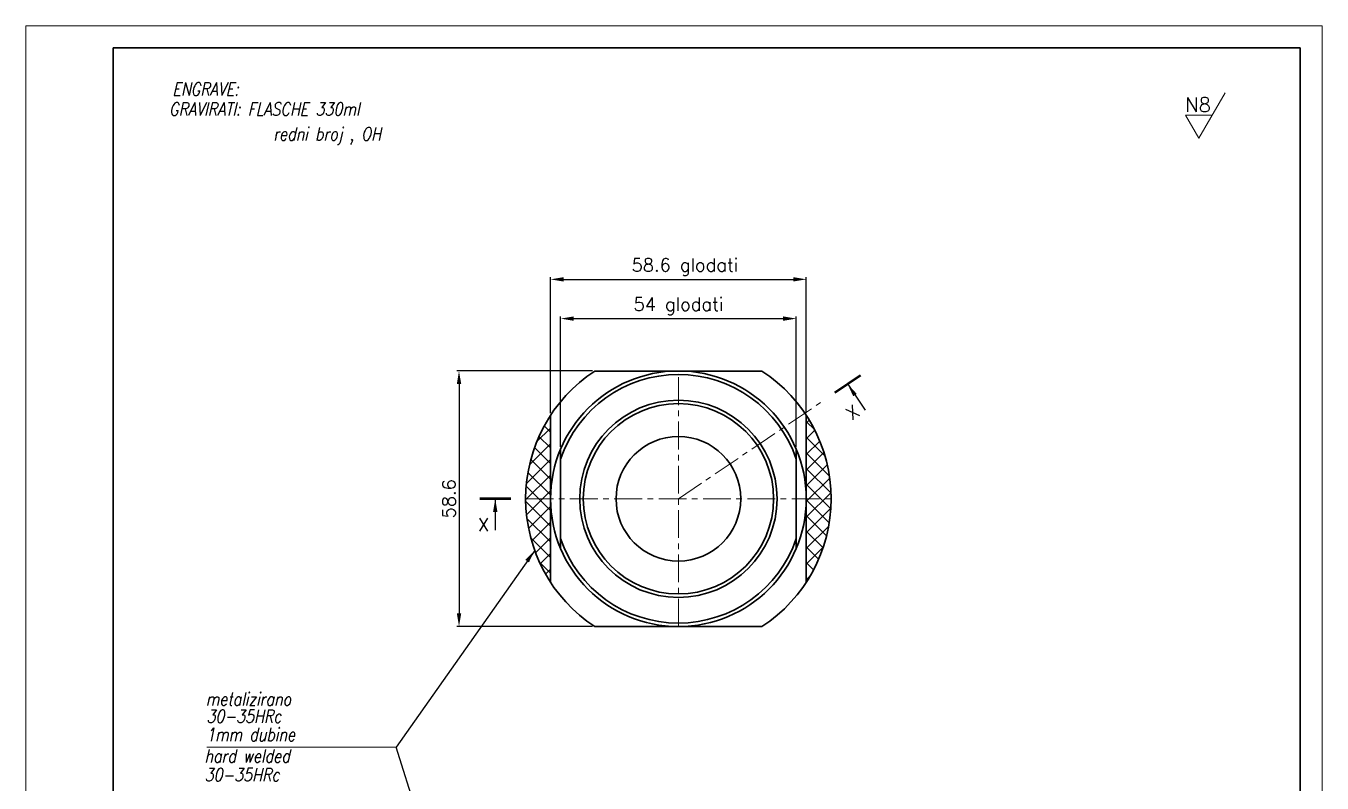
# Model space of a CAD drawing. Extents: x 678 to 975, y 7 to 427.
# Drawn here: x 677.7 to 974.7, y 253.2 to 426.8 of the extents above; entities that cross this region are included whole.
import ezdxf

# ---------------------------------------------------------------- set-up
doc = ezdxf.new("R2010")
doc.units = 0
doc.header["$LTSCALE"] = 0.2
doc.linetypes.add('CENTER', pattern=[50.8, 31.75, -6.35, 6.35, -6.35])
doc.layers.get('0').update_dxf_attribs({"linetype": 'CONTINUOUS', "lineweight": 15})
doc.layers.get('DEFPOINTS').update_dxf_attribs({"linetype": 'CONTINUOUS'})
for name, color, linetype, lineweight in [('1', 1, 'CENTER', 15), ('3', 3, 'CONTINUOUS', 35), ('4', 5, 'CONTINUOUS', 50), ('8', 253, 'CONTINUOUS', 15)]:
    doc.layers.add(name, color=color, linetype=linetype, lineweight=lineweight)
doc.layers.add('ENGLISH', color=197, linetype='CONTINUOUS')
doc.styles.add('ITALICT', font='ITALICT.shx', dxfattribs={"width": 0.8, "height": 2.5})
doc.styles.add('ROMANS', font='romans.shx')
doc.styles.get("Standard").update_dxf_attribs({"font": 'romans.shx'})
doc.dimstyles.new('MD1', dxfattribs={"dimtxt": 3, "dimasz": 3, "dimexe": 0.5, "dimexo": 0.5, "dimgap": 0.8, "dimtad": 1, "dimzin": 9, "dimdsep": 46, "dimtxsty": 'ROMANS', "dimcen": 1, "dimclrt": 256, "dimadec": 0, "dimazin": 0, "dimtfac": 1, "dimtmove": 0, "dimatfit": 3, "dimfxl": 1, "dimtolj": 1, "dimtzin": 0, "dimarcsym": 0})

# ---------------------------------------------------------------- blocks, each defined once
blk = doc.blocks.new('*D2')
at = {"color": 0, "lineweight": -2, "transparency": 16777216}
for p, q in [((797.93, 337.98), (797.93, 369.15)), ((800.93, 368.65), (853.53, 368.65)), ((856.53, 337.98), (856.53, 369.15))]:
    blk.add_line(p, q, dxfattribs=at)
at = {"color": 0, "transparency": 16777216}
for points in [[(800.93, 369.15), (800.93, 368.15), (797.93, 368.65)], [(853.53, 369.15), (853.53, 368.15), (856.53, 368.65)]]:
    blk.add_solid(points, dxfattribs=at)
at = {"layer": 'DEFPOINTS', "color": 0, "transparency": 16777216}
for p in [(856.53, 368.65), (797.93, 337.48), (856.53, 337.48)]:
    blk.add_point(p, dxfattribs=at)
at = {"transparency": 16777216, "insert": (828.71, 371.45), "char_height": 3, "attachment_point": 5, "style": 'ROMANS'}
blk.add_mtext('\\A1;58.6 glodati ', dxfattribs=at)
blk = doc.blocks.new('*D3')
at = {"color": 0, "lineweight": -2, "transparency": 16777216}
for p, q in [((807.58, 347.64), (776.46, 347.64)), ((776.96, 344.64), (776.96, 292.04)), ((807.58, 289.04), (776.46, 289.04))]:
    blk.add_line(p, q, dxfattribs=at)
at = {"color": 0, "transparency": 16777216}
for points in [[(776.46, 344.64), (777.46, 344.64), (776.96, 347.64)], [(776.46, 292.04), (777.46, 292.04), (776.96, 289.04)]]:
    blk.add_solid(points, dxfattribs=at)
at = {"layer": 'DEFPOINTS', "color": 0, "transparency": 16777216}
for p in [(808.08, 347.64), (776.96, 289.04), (808.08, 289.04)]:
    blk.add_point(p, dxfattribs=at)
at = {"transparency": 16777216, "insert": (774.66, 318.34), "char_height": 3, "attachment_point": 5, "rotation": 90, "style": 'ROMANS'}
blk.add_mtext('\\A1;58.6', dxfattribs=at)
blk = doc.blocks.new('*D18')
at = {"color": 0, "lineweight": -2, "transparency": 16777216}
for p, q in [((800.23, 330.22), (800.23, 360.15)), ((803.23, 359.65), (851.23, 359.65)), ((854.23, 330.22), (854.23, 360.15))]:
    blk.add_line(p, q, dxfattribs=at)
at = {"color": 0, "transparency": 16777216}
for points in [[(803.23, 360.15), (803.23, 359.15), (800.23, 359.65)], [(851.23, 360.15), (851.23, 359.15), (854.23, 359.65)]]:
    blk.add_solid(points, dxfattribs=at)
at = {"layer": 'DEFPOINTS', "color": 0, "transparency": 16777216}
for p in [(854.23, 359.65), (800.23, 329.72), (854.23, 329.72)]:
    blk.add_point(p, dxfattribs=at)
at = {"transparency": 16777216, "insert": (827.23, 362.45), "char_height": 3, "attachment_point": 5, "style": 'ROMANS'}
blk.add_mtext('\\A1;54 glodati', dxfattribs=at)

msp = doc.modelspace()

# ---------------------------------------------------------------- hatches: boundary and pattern name
at = {"layer": '8'}
h = msp.add_hatch(dxfattribs=at)
h.set_pattern_fill('ANSI37', color=256, scale=0.8)
h.paths.add_polyline_path([(797.927, 337.481, 0.1457076), (792.227, 318.336), (797.927, 318.336)])
h.paths.add_polyline_path([(797.927, 318.336), (792.227, 318.336, 0.1457076), (797.927, 299.192)])
h.paths.add_polyline_path([(856.527, 337.481), (856.527, 318.336), (862.227, 318.336, 0.1457076)])
h.paths.add_polyline_path([(862.227, 318.336), (856.527, 318.336), (856.527, 299.192, 0.1457076)])

# ---------------------------------------------------------------- linework, layer by layer
at = {"linetype": 'ByBlock'}
for p, q in [((677.719, 426.758), (974.719, 426.758)), ((677.719, 6.758), (677.719, 426.758)), ((974.719, 6.758), (974.719, 426.758))]:
    msp.add_line(p, q, dxfattribs=at)
for p, q in [((946.487, 400.996), (952.487, 411.389)), ((943.439, 406.275), (946.487, 400.996)), ((949.534, 406.275), (943.439, 406.275)), ((719.166, 261.368), (762.548, 261.368))]:
    msp.add_line(p, q)
at = {"layer": '1'}
for p, q in [((827.227, 289.036), (827.227, 347.636)), ((827.227, 318.336), (860.672, 340.983)), ((792.227, 318.336), (862.227, 318.336))]:
    msp.add_line(p, q, dxfattribs=at)
at = {"layer": '3', "linetype": 'ByBlock'}
for p, q in [((697.719, 421.758), (969.719, 421.758)), ((697.719, 11.758), (697.719, 421.758)), ((969.719, 11.758), (969.719, 421.758))]:
    msp.add_line(p, q, dxfattribs=at)
at = {"layer": '3'}
for p, q in [((808.083, 347.636), (846.372, 347.636)), ((797.927, 299.192), (797.927, 337.481)), ((856.527, 299.192), (856.527, 337.481)), ((800.227, 306.957), (800.227, 329.716)), ((854.227, 306.957), (854.227, 329.716)), ((808.083, 289.036), (846.372, 289.036))]:
    msp.add_line(p, q, dxfattribs=at)
for radius in [22.615, 21.815, 14.29]:
    msp.add_circle((827.227, 318.336), radius, dxfattribs=at)
for radius, start, end in [(35, 123.16037, 180), (29.3, 90, 270), (29.3, 270, 90), (35, 0, 56.83963), (28.5, 90, 161.32828), (28.5, 18.67172, 90), (35, 180, 236.83963), (35, 303.16037, 0), (28.5, 198.67172, 270), (28.5, 270, 341.32828)]:
    msp.add_arc((827.227, 318.336), radius, start, end, dxfattribs=at)
at = {"layer": '4'}
for p, q in [((868.944, 346.582), (863.086, 342.618)), ((788.798, 318.336), (781.724, 318.336))]:
    msp.add_line(p, q, dxfattribs=at)

# ---------------------------------------------------------------- texts
at = {"style": 'ITALICT', "width": 0.8}
for s, p in [('GRAVIRATI: FLASCHE 330ml', (710.545, 406.201)), (' redni broj , OH', (732.741, 400.503)), ('metalizirano', (718.932, 270.92)), ('30-35HRc', (719.087, 266.977)), ('1mm dubine', (719.01, 262.802))]:
    msp.add_text(s, height=3, dxfattribs=at).set_placement(p)
at = {"style": 'ROMANS'}
msp.add_text('X', height=3, rotation=34.08753, dxfattribs=at).set_placement((866.879, 336.188))
msp.add_text('X', height=3, dxfattribs=at).set_placement((781.263, 310.886))
at = {"layer": '8', "color": 7}
msp.add_text('N8', height=3.3, dxfattribs=at).set_placement((943.308, 407.026))
at = {"layer": '8', "style": 'ITALICT', "width": 0.8}
for s, p in [('hard welded', (718.623, 257.855)), ('30-35HRc', (718.663, 253.57))]:
    msp.add_text(s, height=3, dxfattribs=at).set_placement(p)
at = {"layer": 'ENGLISH', "style": 'ITALICT', "width": 0.8}
msp.add_text('ENGRAVE:', height=3, dxfattribs=at).set_placement((711.292, 410.765))

# ---------------------------------------------------------------- dimensions: what is measured, and where the dimension line sits
dim = msp.add_linear_dim(base=(856.527, 368.651), p1=(797.927, 337.481), p2=(856.527, 337.481), dimstyle='MD1', override={"dimdec": 1, "dimpost": ' glodati ', "dimtmove": 0})
dim.commit()
dim.dimension.update_dxf_attribs({"geometry": '*D2', "text_midpoint": (828.713, 368.651), "dimtype": 160})
dim = msp.add_linear_dim(base=(854.227, 359.651), p1=(800.227, 329.716), p2=(854.227, 329.716), text='<> glodati', dimstyle='MD1', override={"dimdec": 1, "dimtmove": 0})
dim.commit()
dim.dimension.update_dxf_attribs({"geometry": '*D18', "text_midpoint": (827.227, 362.451)})
dim = msp.add_linear_dim(base=(776.961, 289.036), p1=(808.083, 347.636), p2=(808.083, 289.036), angle=90, dimstyle='MD1')
dim.commit()
dim.dimension.update_dxf_attribs({"geometry": '*D3', "text_midpoint": (774.661, 318.336)})

# ---------------------------------------------------------------- leaders
for points in [[(866.015, 344.6), (870.036, 338.658)], [(785.261, 318.336), (785.261, 311.162)]]:
    msp.add_leader(points, dimstyle='MD1', override={"dimgap": 1.5, "dimtad": 0})
for points in [[(794.294, 306.487), (762.548, 261.368)], [(794.61, 160.555), (762.548, 261.368)]]:
    msp.add_leader(points, dimstyle='MD1')

doc.saveas('drawing.dxf')
